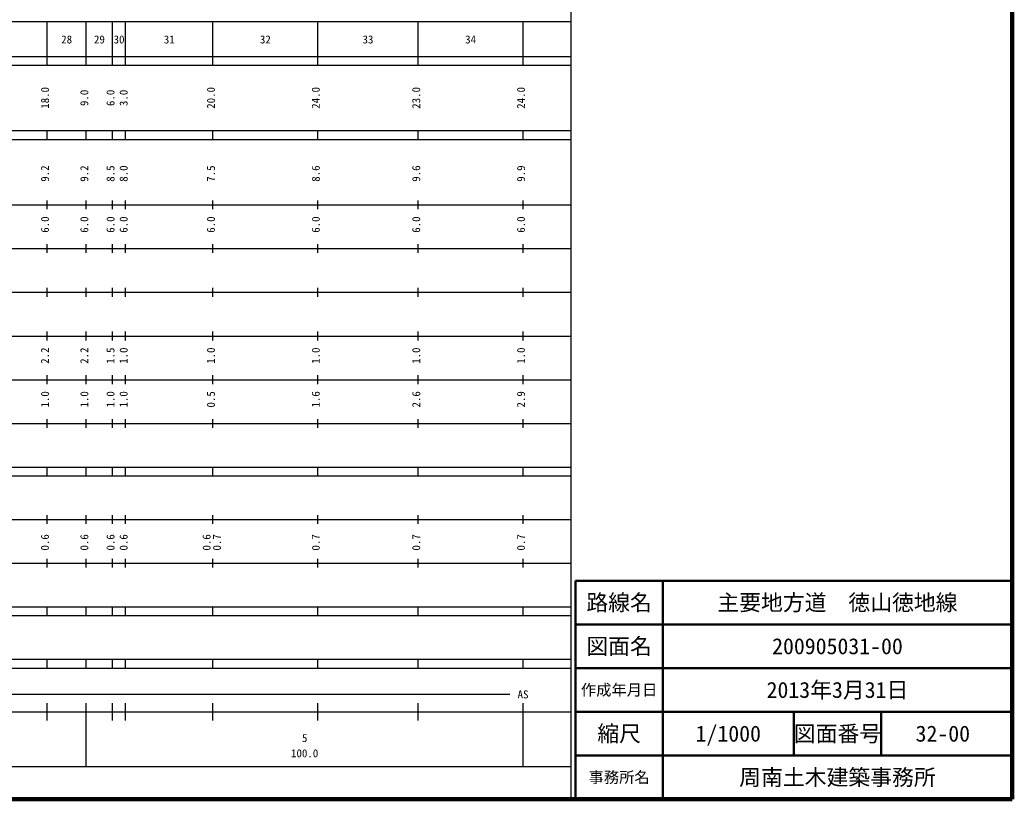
# Model space of a CAD drawing. Units: millimetres on the paper, enlarged 1000 times. Extents: x 40000 to 680000, y 20000 to 380000.
# Drawn here: x 452780 to 680000, y 20000 to 198357 of the extents above; entities that cross this region are included whole.
import ezdxf
from ezdxf.enums import TextEntityAlignment as Align

# ---------------------------------------------------------------- set-up
doc = ezdxf.new("R2010")
doc.units = ezdxf.units.MM
doc.header["$LTSCALE"] = 1000
for name, color, linetype, lineweight in [('M-TTL', 2, 'Continuous', 140), ('M-TTL-BAND', 7, 'Continuous', 25), ('M-TTL-FRAM', 2, 'Continuous', 50), ('M-TTL-LINE', 7, 'Continuous', 50)]:
    doc.layers.add(name, color=color, linetype=linetype, lineweight=lineweight)
doc.layers.add('M-TTL-TXT', color=7, linetype='Continuous')
doc.styles.add('ＭＳ ゴシック', font='')
doc.styles.get('ＭＳ ゴシック').set_extended_font_data('MS Gothic')

msp = doc.modelspace()

# ---------------------------------------------------------------- linework, layer by layer
at = {"layer": 'M-TTL'}
for p, q in [((680000, 20000), (680000, 380000)), ((40000, 20000), (680000, 20000))]:
    msp.add_line(p, q, dxfattribs=at)
at = {"layer": 'M-TTL-BAND'}
for p, q in [((579000, 20000), (579000, 370000)), ((68000, 198000), (579000, 198000)), ((459000, 188000), (459000, 198000)), ((468000, 188000), (468000, 198000)), ((474000, 188000), (474000, 198000)), ((477000, 188000), (477000, 198000)), ((497000, 188000), (497000, 198000)), ((521000, 188000), (521000, 198000)), ((544000, 188000), (544000, 198000)), ((568000, 188000), (568000, 198000)), ((40000, 190000), (579000, 190000)), ((40000, 188000), (579000, 188000)), ((40000, 173000), (579000, 173000)), ((459000, 171000), (459000, 173000)), ((468000, 171000), (468000, 173000)), ((474000, 171000), (474000, 173000)), ((477000, 171000), (477000, 173000)), ((497000, 171000), (497000, 173000)), ((521000, 171000), (521000, 173000)), ((544000, 171000), (544000, 173000)), ((568000, 171000), (568000, 173000)), ((40000, 171000), (579000, 171000)), ((459000, 155000), (459000, 157000)), ((468000, 155000), (468000, 157000)), ((474000, 155000), (474000, 157000)), ((477000, 155000), (477000, 157000)), ((497000, 155000), (497000, 157000)), ((521000, 155000), (521000, 157000)), ((544000, 155000), (544000, 157000)), ((568000, 155000), (568000, 157000)), ((40000, 156000), (579000, 156000)), ((46000, 146000), (579000, 146000)), ((459000, 145000), (459000, 147000)), ((468000, 145000), (468000, 147000)), ((474000, 145000), (474000, 147000)), ((477000, 145000), (477000, 147000)), ((497000, 145000), (497000, 147000)), ((521000, 145000), (521000, 147000)), ((544000, 145000), (544000, 147000)), ((568000, 145000), (568000, 147000)), ((459000, 135000), (459000, 137000)), ((468000, 135000), (468000, 137000)), ((474000, 135000), (474000, 137000)), ((477000, 135000), (477000, 137000)), ((497000, 135000), (497000, 137000)), ((521000, 135000), (521000, 137000)), ((544000, 135000), (544000, 137000)), ((568000, 135000), (568000, 137000)), ((52000, 136000), (579000, 136000)), ((46000, 126000), (579000, 126000)), ((459000, 125000), (459000, 127000)), ((468000, 125000), (468000, 127000)), ((474000, 125000), (474000, 127000)), ((477000, 125000), (477000, 127000)), ((497000, 125000), (497000, 127000)), ((521000, 125000), (521000, 127000)), ((544000, 125000), (544000, 127000)), ((568000, 125000), (568000, 127000)), ((52000, 116000), (579000, 116000)), ((459000, 115000), (459000, 117000)), ((468000, 115000), (468000, 117000)), ((474000, 115000), (474000, 117000)), ((477000, 115000), (477000, 117000)), ((497000, 115000), (497000, 117000)), ((521000, 115000), (521000, 117000)), ((544000, 115000), (544000, 117000)), ((568000, 115000), (568000, 117000)), ((459000, 105000), (459000, 107000)), ((468000, 105000), (468000, 107000)), ((474000, 105000), (474000, 107000)), ((477000, 105000), (477000, 107000)), ((497000, 105000), (497000, 107000)), ((521000, 105000), (521000, 107000)), ((544000, 105000), (544000, 107000)), ((568000, 105000), (568000, 107000)), ((46000, 106000), (579000, 106000)), ((40000, 96000), (579000, 96000)), ((459000, 94000), (459000, 96000)), ((468000, 94000), (468000, 96000)), ((474000, 94000), (474000, 96000)), ((477000, 94000), (477000, 96000)), ((497000, 94000), (497000, 96000)), ((521000, 94000), (521000, 96000)), ((544000, 94000), (544000, 96000)), ((568000, 94000), (568000, 96000)), ((40000, 94000), (579000, 94000)), ((459000, 83000), (459000, 85000)), ((468000, 83000), (468000, 85000)), ((474000, 83000), (474000, 85000)), ((477000, 83000), (477000, 85000)), ((497000, 83000), (497000, 85000)), ((521000, 83000), (521000, 85000)), ((544000, 83000), (544000, 85000)), ((568000, 83000), (568000, 85000)), ((49000, 84000), (579000, 84000)), ((459000, 73000), (459000, 75000)), ((468000, 73000), (468000, 75000)), ((474000, 73000), (474000, 75000)), ((477000, 73000), (477000, 75000)), ((497000, 73000), (497000, 75000)), ((521000, 73000), (521000, 75000)), ((544000, 73000), (544000, 75000)), ((568000, 73000), (568000, 75000)), ((40000, 74000), (579000, 74000)), ((40000, 64000), (579000, 64000)), ((459000, 62000), (459000, 64000)), ((468000, 62000), (468000, 64000)), ((474000, 62000), (474000, 64000)), ((477000, 62000), (477000, 64000)), ((497000, 62000), (497000, 64000)), ((521000, 62000), (521000, 64000)), ((544000, 62000), (544000, 64000)), ((568000, 62000), (568000, 64000)), ((40000, 62000), (579000, 62000)), ((40000, 52000), (579000, 52000)), ((40000, 50000), (579000, 50000)), ((459000, 50000), (459000, 52000)), ((468000, 50000), (468000, 52000)), ((474000, 50000), (474000, 52000)), ((477000, 50000), (477000, 52000)), ((497000, 50000), (497000, 52000)), ((521000, 50000), (521000, 52000)), ((544000, 50000), (544000, 52000)), ((568000, 50000), (568000, 52000)), ((71000, 44000), (565000, 44000)), ((459000, 38000), (459000, 42000)), ((468000, 27500), (468000, 42000)), ((474000, 38000), (474000, 42000)), ((477000, 38000), (477000, 42000)), ((497000, 38000), (497000, 42000)), ((521000, 38000), (521000, 42000)), ((544000, 38000), (544000, 42000)), ((568000, 27500), (568000, 42000)), ((40000, 40000), (579000, 40000)), ((68000, 27500), (579000, 27500))]:
    msp.add_line(p, q, dxfattribs=at)
at = {"layer": 'M-TTL-FRAM'}
for p, q in [((680000, 70000), (580000, 70000)), ((580000, 70000), (580000, 20000))]:
    msp.add_line(p, q, dxfattribs=at)
at = {"layer": 'M-TTL-LINE'}
for p, q in [((600000, 70000), (600000, 20000)), ((680000, 60000), (580000, 60000)), ((680000, 50000), (580000, 50000)), ((680000, 40000), (580000, 40000)), ((630000, 40000), (630000, 30000)), ((650000, 40000), (650000, 30000)), ((680000, 30000), (580000, 30000))]:
    msp.add_line(p, q, dxfattribs=at)

# ---------------------------------------------------------------- texts
at = {"layer": 'M-TTL-BAND', "style": 'ＭＳ ゴシック'}
for s, p in [('28', (463500, 192405)), ('29', (471000, 192405)), ('30', (475500, 192405)), ('31', (487000, 192405)), ('32', (509000, 192405)), ('33', (532500, 192405)), ('34', (556000, 192405)), ('AS', (568000, 42500)), ('5', (518000, 32523)), ('100.0', (518000, 29033))]:
    msp.add_text(s, height=1833, dxfattribs=at).set_placement(p, align=Align.BOTTOM_CENTER)
for s, p in [('18.0', (460000, 180500)), ('9.0', (469000, 180500)), ('6.0', (475000, 180500)), ('3.0', (478000, 180500)), ('20.0', (498000, 180500)), ('24.0', (522000, 180500)), ('23.0', (545000, 180500)), ('24.0', (569000, 180500)), ('9.2', (460000, 163174)), ('9.2', (469000, 163174)), ('8.5', (475000, 163174)), ('8.0', (478000, 163174)), ('7.5', (498000, 163174)), ('8.6', (522000, 163174)), ('9.6', (545000, 163174)), ('9.9', (569000, 163174)), ('6.0', (460000, 151500)), ('6.0', (469000, 151500)), ('6.0', (475000, 151500)), ('6.0', (478000, 151500)), ('6.0', (498000, 151500)), ('6.0', (522000, 151500)), ('6.0', (545000, 151500)), ('6.0', (569000, 151500)), ('2.2', (460000, 121500)), ('2.2', (469000, 121500)), ('1.5', (475000, 121500)), ('1.0', (478000, 121500)), ('1.0', (498000, 121500)), ('1.0', (522000, 121500)), ('1.0', (545000, 121500)), ('1.0', (569000, 121500)), ('1.0', (460000, 111500)), ('1.0', (469000, 111500)), ('1.0', (475000, 111500)), ('1.0', (478000, 111500)), ('0.5', (498000, 111500)), ('1.6', (522000, 111500)), ('2.6', (545000, 111500)), ('2.9', (569000, 111500)), ('0.6', (460000, 78764)), ('0.6', (469000, 78764)), ('0.6', (475000, 78764)), ('0.6', (478000, 78764)), ('0.6', (497000, 78764)), ('0.7', (499370, 78764)), ('0.7', (522000, 78764)), ('0.7', (545000, 78764)), ('0.7', (569000, 78764))]:
    msp.add_text(s, height=1833, rotation=90, dxfattribs=at).set_placement(p, align=Align.BOTTOM_CENTER)
at = {"layer": 'M-TTL-TXT', "style": 'ＭＳ ゴシック'}
for s, height, p in [('路線名', 3666, (590000, 65000)), ('路線名', 3666, (590000, 65000)), ('主要地方道\u3000徳山徳地線', 3666, (640000, 65000)), ('図面名', 3666, (590000, 55000)), ('図面名', 3666, (590000, 55000)), ('200905031-00', 3666, (640000, 55000)), ('作成年月日', 2566, (590000, 45000)), ('作成年月日', 2566, (590000, 45000)), ('2013年3月31日', 3666, (640000, 45000)), ('縮尺', 3666, (590000, 35000)), ('縮尺', 3666, (590000, 35000)), ('1/1000', 3666, (615000, 35000)), ('図面番号', 3666, (640000, 35000)), ('図面番号', 3666, (640000, 35000)), ('32-00', 3666, (664125, 35000)), ('周南土木建築事務所', 3666, (640000, 25000)), ('事務所名', 2566, (590000, 25000)), ('事務所名', 2566, (590000, 25000))]:
    msp.add_text(s, height=height, dxfattribs=at).set_placement(p, align=Align.MIDDLE_CENTER)

doc.saveas('drawing.dxf')
